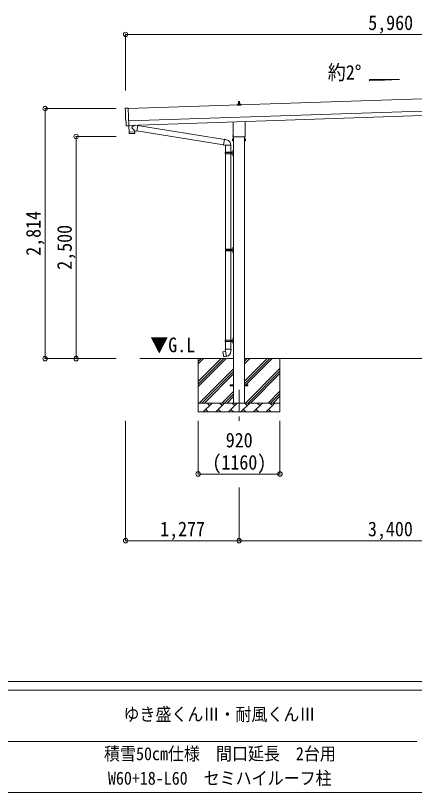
# Model space of a CAD drawing. Units: millimetres at full size, sheet at 1:50. Extents: x -14053 to 14053, y -9700 to 9700.
# Drawn here: x -12 to 4476, y -9700 to -955 of the extents above; entities that cross this region are included whole.
import ezdxf
from ezdxf.enums import TextEntityAlignment as Align

# ---------------------------------------------------------------- set-up
doc = ezdxf.new("R2010")
doc.units = ezdxf.units.MM
doc.header["$LTSCALE"] = 50
doc.header["$PDMODE"] = 32
doc.header["$PDSIZE"] = 50
doc.linetypes.add('CHAIN1', pattern=[8, 5, -1, 1, -1])
for name, color, linetype, lineweight in [('0-1_Defpoints', 7, 'CHAIN1', 9), ('0-2_TEXT1', 4, 'Continuous', 9), ('0-3_SHAPE', 7, 'Continuous', 9), ('0-7_PARTS2', 4, 'Continuous', 9), ('0-8_TABLE1', 6, 'Continuous', 9), ('0-9_DIM1', 7, 'Continuous', 9), ('F-0', 7, 'Continuous', 9)]:
    doc.layers.add(name, color=color, linetype=linetype, lineweight=lineweight)
doc.styles.add('ＭＳ ゴシック', font='')
doc.styles.get('ＭＳ ゴシック').set_extended_font_data('MS Gothic')

msp = doc.modelspace()

# ---------------------------------------------------------------- linework, layer by layer
at = {"layer": '0-1_Defpoints'}
msp.add_line((2502.65, -5166.92), (2502.65, -5515.92), dxfattribs=at)
at = {"layer": '0-2_TEXT1'}
for p, q in [((7148.54, -1805.36), (1256.43, -2001.76)), ((2498.38, -1923.16), (2506.93, -1923.16)), ((1261.09, -2141.68), (7153.21, -1945.28)), ((1262.76, -2191.65), (7154.87, -1995.25)), ((2484.4, -1963.16), (2484.4, -1955.45)), ((2520.9, -1963.16), (2484.4, -1963.16)), ((2484.78, -1954.66), (2520.52, -1954.66)), ((2485.17, -1954.48), (2491.89, -1952.85)), ((2492.27, -1952.66), (2513.03, -1952.66)), ((2492.65, -1951.87), (2492.65, -1947.66)), ((2493.65, -1947.66), (2511.65, -1947.66)), ((2496.65, -1947.66), (2497.38, -1924.14)), ((2507.93, -1924.14), (2508.65, -1947.66)), ((2512.65, -1951.87), (2512.65, -1947.66)), ((2520.14, -1954.48), (2513.42, -1952.85)), ((2520.9, -1963.16), (2520.9, -1955.45)), ((2434.35, -2307.15), (2434.35, -2152.6)), ((2570.95, -2148.05), (2570.95, -2307.15)), ((1243.26, -2196.08), (1236.34, -2195.94)), ((2428.65, -2345.42), (2429.41, -2344.11)), ((2428.65, -2345.42), (2428.65, -2362.42)), ((2435.65, -2344.11), (2429.41, -2344.11)), ((2435.65, -2349.01), (2429.41, -2349.01)), ((2435.65, -2358.83), (2429.41, -2358.83)), ((2432.65, -2315.92), (2432.65, -2310.42)), ((2570.59, -2319.42), (2434.72, -2319.42)), ((2435.65, -2363.74), (2435.65, -2344.11)), ((2435.65, -2344.72), (2438.15, -2344.72)), ((2440.15, -2319.42), (2440.15, -5316.92)), ((2565.15, -2319.42), (2565.15, -5316.92)), ((2569.65, -2344.72), (2567.15, -2344.72)), ((2569.65, -2363.74), (2569.65, -2344.11)), ((2569.65, -2344.11), (2575.89, -2344.11)), ((2569.65, -2349.01), (2575.89, -2349.01)), ((2569.65, -2358.83), (2575.89, -2358.83)), ((2572.65, -2310.42), (2572.65, -2315.92)), ((2576.65, -2345.42), (2575.89, -2344.11)), ((2576.65, -2345.42), (2576.65, -2362.42)), ((2428.65, -2362.42), (2429.41, -2363.74)), ((2435.65, -2363.74), (2429.41, -2363.74)), ((2438.15, -2363.12), (2435.65, -2363.12)), ((2565.15, -2364.42), (2567.15, -2364.42)), ((2567.15, -2363.12), (2569.65, -2363.12)), ((2569.65, -2363.74), (2575.89, -2363.74)), ((2576.65, -2362.42), (2575.89, -2363.74)), ((2402.65, -5112.42), (2440.15, -5112.42)), ((2402.65, -5121.42), (2402.65, -5112.42)), ((2402.65, -5121.42), (2440.15, -5121.42)), ((2565.15, -5112.42), (2602.65, -5112.42)), ((2565.15, -5121.42), (2602.65, -5121.42)), ((2602.65, -5121.42), (2602.65, -5112.42))]:
    msp.add_line(p, q, dxfattribs=at)
for points in [[(1224.76, -1999.38), (1256.26, -1996.68), (1262.85, -2194.42)], [(1233.4, -2193.05), (1231.83, -2146.05), (1231.23, -2146.07)], [(1244, -2195.78), (1244.64, -2195.12), (1262.89, -2195.42)], [(2567.15, -2364.42), (2567.15, -2343.42), (2565.15, -2343.42)]]:
    msp.add_lwpolyline(points, dxfattribs=at)
msp.add_lwpolyline([(2438.15, -2364.42), (2438.15, -2343.42), (2440.15, -2343.42), (2440.15, -2364.42)], close=True, dxfattribs=at)
for centre, radius, start, end in [((2498.38, -1924.16), 1, 90, 178.60509), ((2506.93, -1924.16), 1, 1.39491, 90), ((2485.4, -1955.45), 1, 103.62699, 180), ((2491.65, -1951.87), 1, 283.62699, 0), ((2496.74, -1948.29), 4.13, 90, 171.17633), ((2493.65, -1948.66), 1, 90, 180), ((2505.99, -1947.66), 4.83, 133.60282, 180), ((2499.32, -1947.66), 4.83, 0, 46.39718), ((2508.57, -1948.29), 4.13, 8.82367, 90), ((2511.65, -1948.66), 1, 0, 90), ((2513.65, -1951.87), 1, 180, 256.37301), ((2519.9, -1955.45), 1, 0, 76.37301), ((2444.89, -2353.92), 16.24, 162.41205, 197.58795), ((2433, -2346.56), 4.34, 145.61575, 214.38425), ((2433, -2361.28), 4.34, 145.61575, 214.38425), ((2436.65, -2310.42), 4, 125.09963, 180), ((2436.65, -2315.92), 4, 180, 194.47751), ((2436.65, -2315.92), 4, 194.47751, 241.04498), ((2568.65, -2315.92), 4, 298.95502, 345.52249), ((2568.65, -2310.42), 4, 0, 54.90037), ((2568.65, -2315.92), 4, 345.52249, 0), ((2560.41, -2353.92), 16.24, 342.41205, 17.58795), ((2572.31, -2346.56), 4.34, 325.61575, 34.38425), ((2572.31, -2361.28), 4.34, 325.61575, 34.38425)]:
    msp.add_arc(centre, radius, start, end, dxfattribs=at)
for centre, major_axis, ratio, start_param, end_param in [((1225.02, -2002.37), (-3, -0.1), 0.99863, 4.7647489, 6.2979817), ((-3535.85, -2231.53), (4760.73, 158.69), 0.99863, 6.2686928, 6.2979817), ((1231.09, -2141.67), (-4.4, -0.15), 0.99863, 6.2686928, 7.8539816), ((1236.4, -2192.94), (-2.11, -2.14), 0.9974, 5.5252311, 7.0411395), ((1243.29, -2195.08), (-0.704, -0.714), 0.9974, 0.7579542, 1.5707963)]:
    msp.add_ellipse(centre, major_axis=major_axis, ratio=ratio, start_param=start_param, end_param=end_param, dxfattribs=at)
at = {"layer": '0-3_SHAPE'}
for p, q in [((2440.15, -4816.92), (1385.63, -4816.92)), ((2042.65, -4816.92), (2042.65, -5416.92)), ((2042.65, -4849.13), (2074.86, -4816.92)), ((2042.65, -5075.4), (2301.13, -4816.92)), ((2042.65, -5103.69), (2329.42, -4816.92)), ((2042.65, -5131.97), (2357.7, -4816.92)), ((2042.65, -4877.41), (2103.14, -4816.92)), ((2042.65, -4820.85), (2046.58, -4816.92)), ((5840.15, -4816.92), (2565.15, -4816.92)), ((2565.15, -4845.75), (2593.98, -4816.92)), ((2565.15, -4874.03), (2622.26, -4816.92)), ((2565.15, -5128.59), (2876.82, -4816.92)), ((2565.15, -5072.02), (2820.25, -4816.92)), ((2565.15, -5100.31), (2848.53, -4816.92)), ((2962.65, -4816.92), (2962.65, -5416.92)), ((2057.65, -5314.96), (2440.15, -4932.46)), ((2083.98, -5316.92), (2440.15, -4960.75)), ((2574.81, -5316.92), (2962.65, -4929.08)), ((2603.09, -5316.92), (2962.65, -4957.36)), ((2112.26, -5316.92), (2440.15, -4989.03)), ((2631.38, -5316.92), (2962.65, -4985.65)), ((2310.25, -5316.92), (2440.15, -5187.02)), ((2338.53, -5316.92), (2440.15, -5215.31)), ((2366.82, -5316.92), (2440.15, -5243.59)), ((2829.37, -5316.92), (2962.65, -5183.64)), ((2857.65, -5316.92), (2962.65, -5211.92)), ((2885.94, -5316.92), (2962.65, -5240.21)), ((2042.65, -5316.92), (2962.65, -5316.92)), ((2099.1, -5416.92), (2199.1, -5316.92)), ((2170.55, -5345.48), (2141.99, -5316.92)), ((2240.52, -5416.92), (2340.52, -5316.92)), ((2311.97, -5345.48), (2283.41, -5316.92)), ((2381.94, -5416.92), (2481.94, -5316.92)), ((2453.39, -5345.48), (2424.83, -5316.92)), ((2523.36, -5416.92), (2623.36, -5316.92)), ((2594.81, -5345.48), (2566.26, -5316.92)), ((2664.78, -5416.92), (2764.78, -5316.92)), ((2736.23, -5345.48), (2707.68, -5316.92)), ((2806.21, -5416.92), (2906.21, -5316.92)), ((2877.65, -5345.48), (2849.1, -5316.92)), ((2962.65, -5416.92), (2042.65, -5416.92)), ((2127.65, -5388.37), (2156.21, -5416.92)), ((2269.07, -5388.37), (2297.63, -5416.92)), ((2410.49, -5388.37), (2439.05, -5416.92)), ((2551.92, -5388.37), (2580.47, -5416.92)), ((2693.34, -5388.37), (2721.89, -5416.92)), ((2834.76, -5388.37), (2863.31, -5416.92))]:
    msp.add_line(p, q, dxfattribs=at)
at = {"layer": '0-7_PARTS2'}
for p, q in [((3972.02, -1676.73), (4308.02, -1676.73)), ((3972.02, -1689.15), (3972.02, -1676.73)), ((4308.02, -1676.73), (3972.02, -1689.15))]:
    msp.add_line(p, q, dxfattribs=at)
at = {"layer": '0-8_TABLE1'}
for p, q in [((1225.65, -1167.81), (1225.65, -1799.2)), ((1225.65, -1167.81), (7185.65, -1167.81)), ((319.65, -2002.92), (1119.65, -2002.92)), ((319.65, -2002.92), (319.65, -4816.92)), ((669.65, -2316.92), (1119.65, -2316.92)), ((669.65, -2316.92), (669.65, -4816.92)), ((319.65, -4816.92), (1119.65, -4816.92)), ((1225.65, -6865.92), (1225.65, -5515.92)), ((2042.65, -6115.92), (2042.65, -5515.92)), ((2962.65, -6115.92), (2962.65, -5515.92)), ((2042.65, -6115.92), (2962.65, -6115.92)), ((2502.65, -6865.92), (2502.65, -6267.92)), ((2502.65, -6865.92), (1225.65, -6865.92)), ((2502.65, -6865.92), (5902.65, -6865.92))]:
    msp.add_line(p, q, dxfattribs=at)
for p in [(1225.65, -1167.81), (319.65, -2002.92), (669.65, -2316.92), (319.65, -4816.92), (669.65, -4816.92), (2042.65, -6115.92), (2962.65, -6115.92), (1225.65, -6865.92), (2502.65, -6865.92)]:
    msp.add_point(p, dxfattribs=at)
at = {"layer": '0-9_DIM1'}
for p, q in [((1262.85, -2194.42), (1262.89, -2195.42)), ((1264.89, -2267.63), (1265.56, -2280.66)), ((1269.36, -2266.48), (1269.41, -2267.48)), ((1328.42, -2252.48), (1296.93, -2219.97)), ((1324.18, -2189.61), (1296.96, -2212.64)), ((1324.33, -2264.64), (1324.34, -2265.64)), ((1328.42, -2252.48), (1352.9, -2255.97)), ((1328.42, -2252.48), (1328.82, -2264.49)), ((1361.87, -2192.9), (1335.95, -2189.22)), ((1361.87, -2192.9), (1352.9, -2255.97)), ((1353.17, -2254.09), (2328.36, -2410.46)), ((1361.62, -2194.68), (2338.78, -2351.36)), ((1326.16, -2281.59), (1268.65, -2283.51)), ((2339.1, -2349.55), (2328.04, -2412.28)), ((2339.1, -2349.55), (2340.25, -2347.57)), ((2339.1, -2349.55), (2358.74, -2353.36)), ((2340.25, -2347.57), (2343.81, -2348.19)), ((2343.81, -2348.19), (2344.22, -2350.54)), ((2358.74, -2353.36), (2360.42, -2354.99)), ((2360.42, -2354.99), (2362.54, -2355.44)), ((2328.04, -2412.28), (2328.44, -2414.53)), ((2328.04, -2412.28), (2347.8, -2415.41)), ((2328.44, -2414.53), (2332, -2415.16)), ((2332, -2415.16), (2333.19, -2413.1)), ((2347.8, -2415.41), (2350, -2414.43)), ((2410.3, -2414.82), (2349.12, -2414.82)), ((2350.15, -2414.82), (2350.15, -2494.12)), ((2410.15, -2414.82), (2410.15, -2494.12)), ((2347.15, -2496.12), (2397.48, -2496.12)), ((2347.15, -2510.12), (2397.48, -2510.12)), ((2348.15, -2494.12), (2434.15, -2494.12)), ((2348.15, -2494.12), (2348.15, -2496.12)), ((2348.15, -2512.12), (2348.15, -2510.12)), ((2348.15, -2512.12), (2434.15, -2512.12)), ((2350.15, -2512.12), (2350.15, -3585.42)), ((2407.15, -2494.12), (2407.15, -2498.62)), ((2407.15, -2498.62), (2409.15, -2498.62)), ((2407.15, -2512.12), (2407.15, -2507.62)), ((2407.15, -2507.62), (2409.15, -2507.62)), ((2409.15, -2498.62), (2409.15, -2507.62)), ((2410.15, -2512.12), (2410.15, -3585.42)), ((2415.15, -2494.12), (2415.15, -2512.12)), ((2415.15, -2498.62), (2418.15, -2498.62)), ((2415.15, -2507.62), (2418.15, -2507.62)), ((2418.15, -2498.62), (2418.15, -2507.62)), ((2433.85, -2476.97), (2435.89, -2477.97)), ((2433.85, -2524.97), (2435.89, -2525.97)), ((2435.12, -2474.97), (2435.75, -2474.97)), ((2435.12, -2474.97), (2435.12, -2483.27)), ((2435.12, -2483.27), (2435.75, -2483.27)), ((2435.12, -2522.97), (2435.75, -2522.97)), ((2435.12, -2522.97), (2435.12, -2531.27)), ((2435.12, -2531.27), (2435.75, -2531.27)), ((2435.75, -2474.97), (2436.15, -2475.37)), ((2435.75, -2522.97), (2435.75, -2531.27)), ((2435.75, -2522.97), (2436.15, -2523.37)), ((2435.75, -2531.27), (2436.15, -2530.87)), ((2435.89, -2477.97), (2436.51, -2479.12)), ((2435.89, -2525.97), (2436.51, -2527.12)), ((2436.15, -2471.12), (2439.15, -2469.62)), ((2436.15, -2471.12), (2436.15, -2535.12)), ((2436.15, -2535.12), (2439.15, -2536.62)), ((2439.15, -2469.62), (2439.15, -2536.62)), ((2439.15, -2469.62), (2440.15, -2469.62)), ((2440.15, -2469.62), (2440.15, -2536.62)), ((2439.15, -2536.62), (2440.15, -2536.62)), ((2433.85, -3568.27), (2435.89, -3569.27)), ((2435.12, -3566.27), (2435.75, -3566.27)), ((2435.12, -3566.27), (2435.12, -3574.57)), ((2435.12, -3574.57), (2435.75, -3574.57)), ((2435.75, -3566.27), (2436.15, -3566.67)), ((2435.89, -3569.27), (2436.51, -3570.42)), ((2436.15, -3562.42), (2439.15, -3560.92)), ((2436.15, -3562.42), (2436.15, -3626.42)), ((2439.15, -3560.92), (2439.15, -3627.92)), ((2439.15, -3560.92), (2440.15, -3560.92)), ((2440.15, -3560.92), (2440.15, -3627.92)), ((2349.65, -3587.42), (2399.98, -3587.42)), ((2349.65, -3601.42), (2399.98, -3601.42)), ((2350.15, -3603.41), (2350.15, -4607.92)), ((2350.65, -3585.42), (2350.65, -3587.42)), ((2350.65, -3585.42), (2434.15, -3585.42)), ((2350.65, -3603.42), (2350.65, -3601.42)), ((2350.65, -3603.42), (2434.15, -3603.42)), ((2409.65, -3585.42), (2409.65, -3589.92)), ((2409.65, -3589.92), (2411.65, -3589.92)), ((2409.65, -3603.42), (2409.65, -3598.92)), ((2409.65, -3598.92), (2411.65, -3598.92)), ((2410.15, -3603.41), (2410.15, -4607.92)), ((2411.65, -3589.92), (2411.65, -3598.92)), ((2417.65, -3585.42), (2417.65, -3603.42)), ((2417.65, -3589.92), (2420.65, -3589.92)), ((2417.65, -3598.92), (2420.65, -3598.92)), ((2420.65, -3589.92), (2420.65, -3598.92)), ((2433.85, -3616.27), (2435.89, -3617.27)), ((2435.12, -3614.27), (2435.75, -3614.27)), ((2435.12, -3614.27), (2435.12, -3622.57)), ((2435.12, -3622.57), (2435.75, -3622.57)), ((2435.75, -3614.27), (2435.75, -3622.57)), ((2435.75, -3614.27), (2436.15, -3614.67)), ((2435.75, -3622.57), (2436.15, -3622.17)), ((2435.89, -3617.27), (2436.51, -3618.42)), ((2436.15, -3626.42), (2439.15, -3627.92)), ((2439.15, -3627.92), (2440.15, -3627.92)), ((2347.15, -4609.92), (2397.48, -4609.92)), ((2347.15, -4623.92), (2397.48, -4623.92)), ((2348.15, -4607.92), (2434.15, -4607.92)), ((2348.15, -4607.92), (2348.15, -4609.92)), ((2348.15, -4625.92), (2348.15, -4623.92)), ((2348.15, -4625.92), (2434.15, -4625.92)), ((2350.15, -4625.92), (2350.15, -4710.85)), ((2407.15, -4607.92), (2407.15, -4612.42)), ((2407.15, -4612.42), (2409.15, -4612.42)), ((2407.15, -4625.92), (2407.15, -4621.42)), ((2407.15, -4621.42), (2409.15, -4621.42)), ((2409.15, -4612.42), (2409.15, -4621.42)), ((2410.15, -4625.92), (2410.15, -4710.85)), ((2415.15, -4607.92), (2415.15, -4625.92)), ((2415.15, -4612.42), (2418.15, -4612.42)), ((2415.15, -4621.42), (2418.15, -4621.42)), ((2418.15, -4612.42), (2418.15, -4621.42)), ((2433.85, -4590.77), (2435.89, -4591.77)), ((2435.12, -4588.77), (2435.75, -4588.77)), ((2435.12, -4588.77), (2435.12, -4597.07)), ((2435.12, -4597.07), (2435.75, -4597.07)), ((2435.75, -4588.77), (2436.15, -4589.17)), ((2435.89, -4591.77), (2436.51, -4592.92)), ((2436.15, -4584.92), (2439.15, -4583.42)), ((2436.15, -4584.92), (2436.15, -4648.92)), ((2439.15, -4583.42), (2439.15, -4650.42)), ((2439.15, -4583.42), (2440.15, -4583.42)), ((2440.15, -4583.42), (2440.15, -4650.42)), ((2348.3, -4710.85), (2346.15, -4711.63)), ((2346.15, -4711.63), (2346.15, -4715.25)), ((2346.15, -4715.25), (2348.39, -4716.06)), ((2412, -4710.85), (2348.3, -4710.85)), ((2348.3, -4710.85), (2348.65, -4730.85)), ((2412, -4710.85), (2411.65, -4730.85)), ((2414.15, -4715.25), (2411.91, -4716.06)), ((2412, -4710.85), (2414.15, -4711.63)), ((2414.15, -4711.63), (2414.15, -4715.25)), ((2433.85, -4638.77), (2435.89, -4639.77)), ((2435.12, -4636.77), (2435.75, -4636.77)), ((2435.12, -4636.77), (2435.12, -4645.07)), ((2435.12, -4645.07), (2435.75, -4645.07)), ((2435.75, -4636.77), (2435.75, -4645.07)), ((2435.75, -4636.77), (2436.15, -4637.17)), ((2435.75, -4645.07), (2436.15, -4644.67)), ((2435.89, -4639.77), (2436.51, -4640.92)), ((2436.15, -4648.92), (2439.15, -4650.42)), ((2439.15, -4650.42), (2440.15, -4650.42)), ((2321.69, -4739.3), (2320.88, -4740.47)), ((2320.88, -4740.47), (2330.5, -4795.03)), ((2349.56, -4734.05), (2321.69, -4739.3)), ((2334.43, -4736.7), (2334.22, -4736.94)), ((2344.53, -4793.94), (2344.25, -4793.78)), ((2348.65, -4730.85), (2350, -4732.85)), ((2359.92, -4791.35), (2349.78, -4733.87)), ((2349.8, -4733.05), (2349.8, -4733.76)), ((2350, -4732.85), (2349.97, -4732.85)), ((2360.22, -4792.11), (2359.98, -4791.45)), ((2410.34, -4732.79), (2410.27, -4734.95)), ((2411.65, -4730.85), (2410.34, -4732.79))]:
    msp.add_line(p, q, dxfattribs=at)
for points in [[(1262.49, -2195.42), (1264.86, -2266.63), (1328.82, -2264.49)], [(1329.06, -2278.55), (1328.86, -2265.49), (1264.89, -2267.63)], [(2433.85, -2481.26), (2435.89, -2480.27), (2436.51, -2479.12)], [(2433.85, -2529.26), (2435.89, -2528.27), (2436.51, -2527.12)], [(2435.75, -2474.97), (2435.75, -2483.27), (2436.15, -2482.87)], [(2433.85, -3572.57), (2435.89, -3571.57), (2436.51, -3570.42)], [(2435.75, -3566.27), (2435.75, -3574.57), (2436.15, -3574.17)], [(2433.85, -3620.57), (2435.89, -3619.57), (2436.51, -3618.42)], [(2433.85, -4595.07), (2435.89, -4594.07), (2436.51, -4592.92)], [(2435.75, -4588.77), (2435.75, -4597.07), (2436.15, -4596.67)], [(2433.85, -4643.07), (2435.89, -4642.07), (2436.51, -4640.92)], [(2359.65, -4791.25), (2331.66, -4795.85), (2330.5, -4795.03)], [(2336.68, -4736.48), (2336.4, -4736.33), (2334.43, -4736.7)], [(2346.71, -4793.38), (2346.5, -4793.62), (2344.53, -4793.94)]]:
    msp.add_lwpolyline(points, dxfattribs=at)
for centre, radius, start, end in [((1300.35, -2216.32), 5, 132.56466, 226.88314), ((1268.55, -2280.51), 3, 182.90915, 271.95747), ((1326.06, -2278.59), 3, 271.90915, 0.90915), ((2350, -2414.43), 60.3, 359.62495, 78), ((2395.9, -2503.12), 49.25, 171.82876, 180.00002), ((2395.9, -2503.12), 49.25, 180.00002, 188.17127), ((2397.48, -2494.12), 2, 270, 359.99998), ((2397.48, -2512.12), 2, 0.00005, 90.00004), ((2439.45, -2479.12), 6, 136.21765, 223.78235), ((2439.45, -2527.12), 6, 136.21765, 223.78235), ((2434.15, -2492.12), 2, 270, 359.99998), ((2434.15, -2514.12), 2, 0.00005, 90.00004), ((2439.45, -3570.42), 6, 136.21765, 223.78235), ((2434.15, -3583.42), 2, 270, 359.99998), ((2398.4, -3594.42), 49.25, 171.82876, 180.00002), ((2398.4, -3594.42), 49.25, 180.00002, 188.17127), ((2399.98, -3585.42), 2, 270, 359.99998), ((2399.98, -3603.42), 2, 0.00005, 90.00004), ((2439.45, -3618.42), 6, 136.21765, 223.78235), ((2434.15, -3605.42), 2, 0.00005, 90.00004), ((2395.9, -4616.92), 49.25, 171.82876, 180.00002), ((2395.9, -4616.92), 49.25, 180.00002, 188.17127), ((2397.48, -4607.92), 2, 270, 359.99998), ((2397.48, -4625.92), 2, 0.00005, 90.00004), ((2439.45, -4592.92), 6, 136.21765, 223.78235), ((2434.15, -4605.92), 2, 270, 359.99998), ((2434.15, -4627.92), 2, 0.00005, 90.00004), ((2439.45, -4640.92), 6, 136.21765, 223.78235), ((2349.5, -4733.76), 0.3, 280.66842, 0), ((2350, -4733.05), 0.2, 100, 180), ((2359.7, -4791.55), 0.3, 20, 99.33158), ((2360.41, -4792.04), 0.2, 200, 279.96938), ((2350, -4732.85), 60.3, 279.96938, 358)]:
    msp.add_arc(centre, radius, start, end, dxfattribs=at)
at = {"layer": 'F-0', "color": 5, "lineweight": 5}
for p, q in [((-14053.43, -8450), (13346.57, -8450)), ((-14053.43, -8550), (8901.98, -8550)), ((-5748.03, -9125), (4501.97, -9125)), ((-14053.43, -9700), (13346.57, -9700))]:
    msp.add_line(p, q, dxfattribs=at)

# ---------------------------------------------------------------- texts
at = {"layer": '0-7_PARTS2', "color": 7, "style": 'ＭＳ ゴシック', "width": 0.9}
for s, p in [('約2°', (3500.93, -1726.79)), ('▼G.L', (1503.27, -4794.71))]:
    msp.add_text(s, height=165, dxfattribs=at).set_placement(p, align=Align.BOTTOM_LEFT)
at = {"layer": '0-8_TABLE1', "color": 7, "style": 'ＭＳ ゴシック', "width": 0.9}
for s, p in [('5,960', (3955.65, -1167.81)), ('920', (2352.65, -5865.92)), ('(1160)', (2202.65, -6115.92)), ('1,277', (1614.15, -6865.92)), ('3,400', (3952.65, -6865.92))]:
    msp.add_text(s, height=165, dxfattribs=at).set_placement(p, align=Align.BOTTOM_LEFT)
for s, p in [('2,814', (319.65, -3659.92)), ('2,500', (669.65, -3816.92))]:
    msp.add_text(s, height=165, rotation=90, dxfattribs=at).set_placement(p, align=Align.BOTTOM_LEFT)
at = {"layer": 'F-0', "style": 'ＭＳ ゴシック', "width": 0.9}
for s, p in [('ゆき盛くんⅢ・耐風くんⅢ', (1201.97, -8937.5)), ('積雪50cm仕様\u3000間口延長\u30002台用', (983.22, -9380.76)), ('W60+18-L60\u3000セミハイルーフ柱', (1026.97, -9656.45))]:
    msp.add_text(s, height=146.6, dxfattribs=at).set_placement(p, align=Align.BOTTOM_LEFT)

doc.saveas('drawing.dxf')
